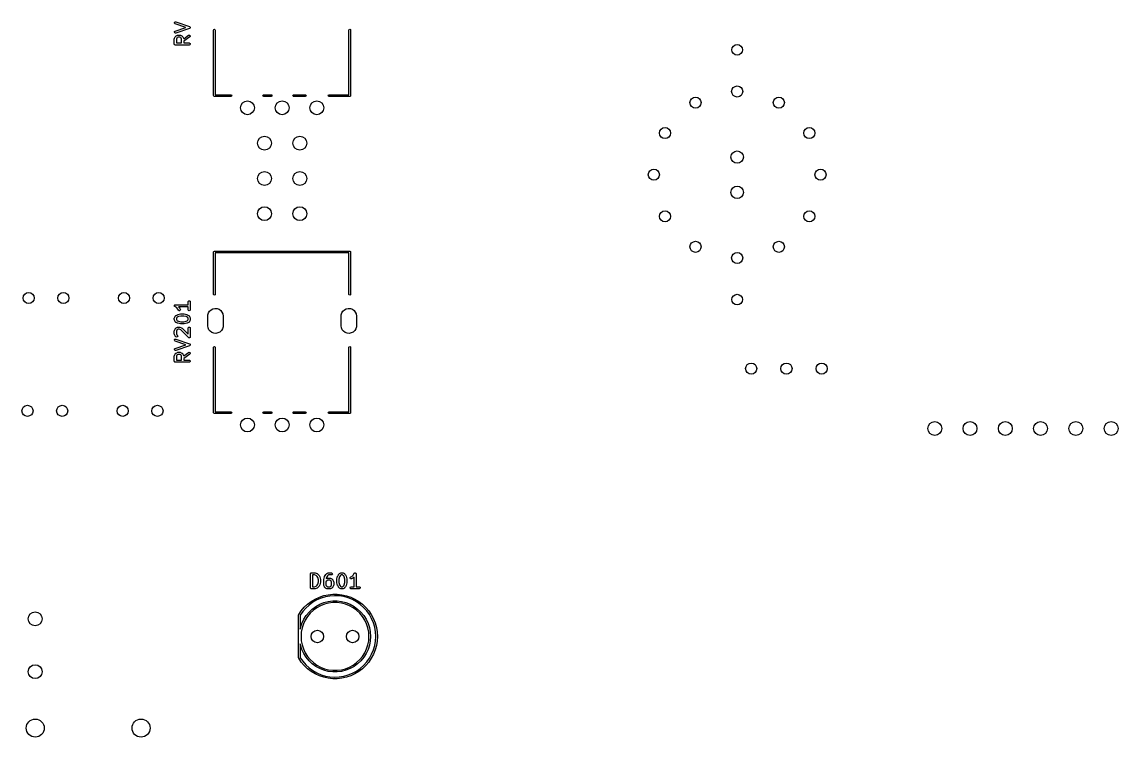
# Model space of a CAD drawing. Extents: x 111 to 190, y -152 to -46.
# Drawn here: x 110.8 to 189.7, y -152 to -100.5 of the extents above; entities that cross this region are included whole.
import ezdxf

# ---------------------------------------------------------------- set-up
doc = ezdxf.new("R2010")
doc.units = 0
doc.layers.add('BLACK', color=7, linetype='CONTINUOUS')

msp = doc.modelspace()

# ---------------------------------------------------------------- linework, layer by layer
at = {"layer": 'BLACK', "linetype": 'CONTINUOUS'}
for p, q in [((121.779, -100.58), (121.786, -100.53)), ((121.806, -100.624), (121.779, -100.58)), ((121.786, -100.53), (121.825, -100.495)), ((121.829, -100.636), (121.806, -100.624)), ((121.825, -100.495), (121.876, -100.494)), ((122.615, -100.899), (121.829, -100.636)), ((121.829, -101.161), (122.615, -100.899)), ((121.876, -100.494), (122.876, -100.827)), ((122.876, -100.97), (121.876, -101.303)), ((122.876, -100.827), (122.899, -100.84)), ((122.878, -100.968), (122.876, -100.97)), ((122.88, -100.968), (122.878, -100.968)), ((122.898, -100.953), (122.88, -100.968)), ((122.916, -100.938), (122.898, -100.953)), ((122.899, -100.84), (122.9, -100.842)), ((122.9, -100.842), (122.902, -100.842)), ((122.902, -100.842), (122.913, -100.863)), ((122.913, -100.863), (122.926, -100.884)), ((122.917, -100.936), (122.916, -100.938)), ((122.918, -100.934), (122.917, -100.936)), ((122.922, -100.911), (122.918, -100.934)), ((122.927, -100.888), (122.922, -100.911)), ((122.926, -100.884), (122.926, -100.886)), ((122.926, -100.886), (122.927, -100.888)), ((124.618, -101.038), (124.66, -101.02)), ((124.66, -101.02), (124.702, -101.038)), ((134.368, -101.038), (134.41, -101.02)), ((134.41, -101.02), (134.452, -101.038)), ((121.777, -101.708), (121.782, -101.682)), ((121.777, -102.089), (121.777, -101.708)), ((121.778, -101.243), (121.788, -101.193)), ((121.803, -101.288), (121.778, -101.243)), ((121.782, -101.682), (121.785, -101.679)), ((121.785, -101.675), (121.833, -101.579)), ((121.785, -101.679), (121.785, -101.675)), ((121.788, -101.193), (121.829, -101.161)), ((121.85, -101.307), (121.803, -101.288)), ((121.833, -101.579), (121.846, -101.561)), ((121.846, -101.561), (121.847, -101.56)), ((121.847, -101.56), (121.895, -101.512)), ((121.876, -101.303), (121.85, -101.307)), ((121.895, -101.512), (121.913, -101.499)), ((121.913, -101.499), (121.914, -101.498)), ((121.914, -101.498), (122.009, -101.451)), ((121.962, -101.657), (121.927, -101.726)), ((121.927, -101.726), (121.927, -102.014)), ((121.992, -101.627), (121.962, -101.657)), ((122.061, -101.593), (121.992, -101.627)), ((122.009, -101.451), (122.034, -101.443)), ((122.034, -101.443), (122.039, -101.444)), ((122.039, -101.444), (122.043, -101.443)), ((122.043, -101.443), (122.186, -101.443)), ((122.168, -101.593), (122.061, -101.593)), ((122.237, -101.627), (122.168, -101.593)), ((122.186, -101.443), (122.211, -101.447)), ((122.211, -101.447), (122.215, -101.45)), ((122.215, -101.45), (122.219, -101.451)), ((122.219, -101.451), (122.314, -101.498)), ((122.267, -101.657), (122.237, -101.627)), ((122.301, -101.726), (122.267, -101.657)), ((122.301, -102.014), (122.301, -101.726)), ((122.314, -101.498), (122.333, -101.512)), ((122.333, -101.512), (122.334, -101.512)), ((122.334, -101.512), (122.382, -101.56)), ((122.382, -101.56), (122.394, -101.578)), ((122.394, -101.578), (122.396, -101.579)), ((122.396, -101.579), (122.443, -101.675)), ((122.443, -101.675), (122.451, -101.7)), ((122.451, -101.7), (122.45, -101.704)), ((122.45, -101.704), (122.451, -101.707)), ((122.451, -101.707), (122.809, -101.456)), ((122.895, -101.579), (122.451, -101.89)), ((122.809, -101.456), (122.833, -101.445)), ((122.833, -101.445), (122.884, -101.45)), ((122.884, -101.45), (122.92, -101.486)), ((122.925, -101.537), (122.895, -101.579)), ((122.92, -101.486), (122.925, -101.537)), ((124.6, -101.08), (124.618, -101.038)), ((124.6, -105.8), (124.6, -101.08)), ((124.702, -101.038), (124.72, -101.08)), ((124.72, -101.08), (124.72, -105.74)), ((134.35, -101.08), (134.368, -101.038)), ((134.35, -105.74), (134.35, -101.08)), ((134.452, -101.038), (134.47, -101.08)), ((134.47, -101.08), (134.47, -105.8)), ((121.784, -102.107), (121.777, -102.089)), ((121.787, -102.127), (121.784, -102.107)), ((121.793, -102.131), (121.787, -102.127)), ((121.795, -102.137), (121.793, -102.131)), ((121.812, -102.147), (121.795, -102.137)), ((121.827, -102.16), (121.812, -102.147)), ((121.836, -102.161), (121.827, -102.16)), ((121.839, -102.163), (121.836, -102.161)), ((121.843, -102.162), (121.839, -102.163)), ((121.852, -102.164), (121.843, -102.162)), ((122.852, -102.164), (121.852, -102.164)), ((121.927, -102.014), (122.301, -102.014)), ((122.451, -101.89), (122.451, -102.014)), ((122.451, -102.014), (122.852, -102.014)), ((122.852, -102.014), (122.878, -102.019)), ((122.901, -102.146), (122.852, -102.164)), ((122.878, -102.019), (122.917, -102.052)), ((122.926, -102.102), (122.901, -102.146)), ((122.917, -102.052), (122.926, -102.102)), ((124.72, -105.74), (125.85, -105.74)), ((125.85, -105.74), (125.892, -105.758)), ((125.892, -105.758), (125.91, -105.8)), ((128.16, -105.8), (128.178, -105.758)), ((128.178, -105.758), (128.22, -105.74)), ((128.22, -105.74), (128.75, -105.74)), ((128.75, -105.74), (128.792, -105.758)), ((128.792, -105.758), (128.81, -105.8)), ((130.31, -105.8), (130.328, -105.758)), ((130.328, -105.758), (130.37, -105.74)), ((130.37, -105.74), (131.2, -105.74)), ((131.2, -105.74), (131.242, -105.758)), ((131.242, -105.758), (131.26, -105.8)), ((132.86, -105.8), (132.878, -105.758)), ((132.878, -105.758), (132.92, -105.74)), ((132.92, -105.74), (134.35, -105.74)), ((124.618, -105.842), (124.6, -105.8)), ((124.66, -105.86), (124.618, -105.842)), ((124.665, -105.858), (124.66, -105.86)), ((124.67, -105.86), (124.665, -105.858)), ((125.85, -105.86), (124.67, -105.86)), ((125.892, -105.842), (125.85, -105.86)), ((125.91, -105.8), (125.892, -105.842)), ((128.178, -105.842), (128.16, -105.8)), ((128.22, -105.86), (128.178, -105.842)), ((128.75, -105.86), (128.22, -105.86)), ((128.792, -105.842), (128.75, -105.86)), ((128.81, -105.8), (128.792, -105.842)), ((130.328, -105.842), (130.31, -105.8)), ((130.37, -105.86), (130.328, -105.842)), ((131.2, -105.86), (130.37, -105.86)), ((131.242, -105.842), (131.2, -105.86)), ((131.26, -105.8), (131.242, -105.842)), ((132.878, -105.842), (132.86, -105.8)), ((132.92, -105.86), (132.878, -105.842)), ((134.41, -105.86), (132.92, -105.86)), ((134.452, -105.842), (134.41, -105.86)), ((134.47, -105.8), (134.452, -105.842)), ((124.61, -117.07), (124.628, -117.028)), ((124.61, -120.13), (124.61, -117.07)), ((124.628, -117.028), (124.67, -117.01)), ((124.67, -117.01), (134.41, -117.01)), ((134.35, -117.13), (124.73, -117.13)), ((124.73, -117.13), (124.73, -120.13)), ((134.35, -120.13), (134.35, -117.13)), ((134.41, -117.01), (134.452, -117.028)), ((134.452, -117.028), (134.47, -117.07)), ((134.47, -117.07), (134.47, -120.13)), ((122.777, -120.663), (122.782, -120.638)), ((122.777, -120.874), (122.777, -120.663)), ((122.782, -120.638), (122.815, -120.598)), ((122.815, -120.598), (122.865, -120.589)), ((122.865, -120.589), (122.91, -120.615)), ((122.91, -120.615), (122.927, -120.663)), ((122.927, -120.663), (122.927, -121.235)), ((124.628, -120.172), (124.61, -120.13)), ((124.67, -120.19), (124.628, -120.172)), ((124.712, -120.172), (124.67, -120.19)), ((124.73, -120.13), (124.712, -120.172)), ((134.368, -120.172), (134.35, -120.13)), ((134.41, -120.19), (134.368, -120.172)), ((134.452, -120.172), (134.41, -120.19)), ((134.47, -120.13), (134.452, -120.172)), ((121.778, -120.944), (121.779, -120.94)), ((121.784, -120.965), (121.778, -120.944)), ((121.779, -120.936), (121.789, -120.917)), ((121.779, -120.94), (121.779, -120.936)), ((121.787, -120.987), (121.784, -120.965)), ((121.791, -120.989), (121.787, -120.987)), ((121.789, -120.917), (121.798, -120.897)), ((121.792, -120.993), (121.791, -120.989)), ((121.811, -121.011), (121.792, -120.993)), ((121.798, -120.897), (121.802, -120.895)), ((121.802, -120.895), (121.804, -120.892)), ((121.804, -120.892), (121.825, -120.884)), ((121.947, -121.103), (121.811, -121.011)), ((121.825, -120.884), (121.844, -120.875)), ((121.844, -120.875), (121.848, -120.876)), ((121.848, -120.876), (121.852, -120.874)), ((121.852, -120.874), (122.777, -120.874)), ((122.029, -121.184), (121.947, -121.103)), ((122.025, -121.591), (122.215, -121.543)), ((122.071, -121.268), (122.029, -121.184)), ((122.108, -121.304), (122.071, -121.268)), ((122.777, -121.024), (122.081, -121.024)), ((122.081, -121.024), (122.144, -121.086)), ((122.159, -121.307), (122.108, -121.304)), ((122.144, -121.086), (122.156, -121.105)), ((122.156, -121.105), (122.158, -121.106)), ((122.158, -121.106), (122.205, -121.201)), ((122.201, -121.276), (122.159, -121.307)), ((122.213, -121.226), (122.201, -121.276)), ((122.205, -121.201), (122.213, -121.226)), ((122.215, -121.543), (122.23, -121.542)), ((122.23, -121.542), (122.233, -121.541)), ((122.233, -121.541), (122.471, -121.541)), ((122.471, -121.541), (122.486, -121.543)), ((122.486, -121.543), (122.49, -121.543)), ((122.49, -121.543), (122.68, -121.591)), ((122.777, -121.235), (122.777, -121.024)), ((122.795, -121.283), (122.777, -121.235)), ((122.839, -121.309), (122.795, -121.283)), ((122.89, -121.3), (122.839, -121.309)), ((122.923, -121.26), (122.89, -121.3)), ((122.927, -121.235), (122.923, -121.26)), ((124.196, -121.61), (124.238, -121.466)), ((124.238, -121.466), (124.316, -121.339)), ((124.316, -121.339), (124.426, -121.238)), ((124.426, -121.238), (124.559, -121.171)), ((124.559, -121.171), (124.705, -121.141)), ((124.705, -121.141), (124.854, -121.152)), ((124.854, -121.152), (124.995, -121.203)), ((124.995, -121.203), (125.117, -121.289)), ((125.117, -121.289), (125.21, -121.405)), ((125.21, -121.405), (125.27, -121.542)), ((125.27, -121.542), (125.29, -121.69)), ((133.796, -121.61), (133.838, -121.466)), ((133.838, -121.466), (133.916, -121.339)), ((133.916, -121.339), (134.026, -121.238)), ((134.026, -121.238), (134.159, -121.171)), ((134.159, -121.171), (134.305, -121.141)), ((134.305, -121.141), (134.454, -121.152)), ((134.454, -121.152), (134.595, -121.203)), ((134.595, -121.203), (134.717, -121.289)), ((134.717, -121.289), (134.81, -121.405)), ((134.81, -121.405), (134.87, -121.542)), ((134.87, -121.542), (134.89, -121.69)), ((121.777, -121.854), (121.782, -121.828)), ((121.777, -121.949), (121.777, -121.854)), ((121.779, -121.953), (121.777, -121.949)), ((121.778, -121.958), (121.779, -121.953)), ((121.785, -121.983), (121.778, -121.958)), ((121.782, -121.828), (121.785, -121.825)), ((121.785, -121.82), (121.833, -121.725)), ((121.785, -121.825), (121.785, -121.82)), ((121.833, -122.078), (121.785, -121.983)), ((121.833, -121.725), (121.846, -121.707)), ((121.834, -122.079), (121.833, -122.078)), ((121.847, -122.097), (121.834, -122.079)), ((121.846, -121.707), (121.847, -121.706)), ((121.847, -121.706), (121.895, -121.658)), ((121.895, -122.145), (121.847, -122.097)), ((121.895, -121.658), (121.913, -121.645)), ((121.896, -122.146), (121.895, -122.145)), ((121.914, -122.159), (121.896, -122.146)), ((121.913, -121.645), (121.914, -121.644)), ((121.914, -121.644), (122.009, -121.596)), ((122.009, -122.207), (121.914, -122.159)), ((121.962, -121.803), (121.927, -121.872)), ((121.927, -121.872), (121.927, -121.931)), ((121.927, -121.931), (121.962, -122)), ((121.992, -121.773), (121.962, -121.803)), ((121.962, -122), (121.992, -122.03)), ((122.069, -121.734), (121.992, -121.773)), ((121.992, -122.03), (122.069, -122.069)), ((122.009, -121.596), (122.022, -121.593)), ((122.013, -122.207), (122.009, -122.207)), ((122.025, -122.212), (122.013, -122.207)), ((122.022, -121.593), (122.025, -121.591)), ((122.215, -122.26), (122.025, -122.212)), ((122.243, -121.691), (122.069, -121.734)), ((122.069, -122.069), (122.243, -122.112)), ((122.219, -122.26), (122.215, -122.26)), ((122.233, -122.262), (122.219, -122.26)), ((122.471, -122.262), (122.233, -122.262)), ((122.462, -121.691), (122.243, -121.691)), ((122.243, -122.112), (122.462, -122.112)), ((122.636, -121.734), (122.462, -121.691)), ((122.462, -122.112), (122.636, -122.069)), ((122.475, -122.261), (122.471, -122.262)), ((122.49, -122.26), (122.475, -122.261)), ((122.68, -122.212), (122.49, -122.26)), ((122.713, -121.773), (122.636, -121.734)), ((122.636, -122.069), (122.713, -122.03)), ((122.68, -121.591), (122.692, -121.596)), ((122.683, -122.21), (122.68, -122.212)), ((122.695, -122.207), (122.683, -122.21)), ((122.692, -121.596), (122.695, -121.596)), ((122.695, -121.596), (122.791, -121.644)), ((122.791, -122.159), (122.695, -122.207)), ((122.743, -121.803), (122.713, -121.773)), ((122.713, -122.03), (122.743, -122)), ((122.777, -121.872), (122.743, -121.803)), ((122.743, -122), (122.777, -121.931)), ((122.777, -121.931), (122.777, -121.872)), ((122.791, -121.644), (122.809, -121.657)), ((122.792, -122.158), (122.791, -122.159)), ((122.81, -122.145), (122.792, -122.158)), ((122.809, -121.657), (122.81, -121.658)), ((122.81, -121.658), (122.858, -121.706)), ((122.858, -122.097), (122.81, -122.145)), ((122.858, -121.706), (122.871, -121.724)), ((122.872, -122.078), (122.858, -122.096)), ((122.858, -122.096), (122.858, -122.097)), ((122.871, -121.724), (122.872, -121.725)), ((122.872, -121.725), (122.919, -121.82)), ((122.919, -121.983), (122.872, -122.078)), ((122.919, -121.82), (122.927, -121.845)), ((122.92, -121.978), (122.919, -121.983)), ((122.923, -121.975), (122.92, -121.978)), ((122.927, -121.949), (122.923, -121.975)), ((122.927, -121.845), (122.926, -121.85)), ((122.926, -121.85), (122.927, -121.854)), ((122.927, -121.854), (122.927, -121.949)), ((124.19, -121.69), (124.196, -121.61)), ((124.19, -122.39), (124.19, -121.69)), ((125.29, -121.69), (125.29, -122.39)), ((133.79, -121.69), (133.796, -121.61)), ((133.79, -122.39), (133.79, -121.69)), ((134.89, -121.69), (134.89, -122.39)), ((121.777, -122.759), (121.782, -122.733)), ((121.777, -122.997), (121.777, -122.759)), ((121.779, -123.001), (121.777, -122.997)), ((121.778, -123.005), (121.779, -123.001)), ((121.785, -123.03), (121.778, -123.005)), ((121.782, -122.733), (121.785, -122.729)), ((121.785, -122.725), (121.833, -122.63)), ((121.785, -122.729), (121.785, -122.725)), ((121.833, -123.125), (121.785, -123.03)), ((121.833, -122.63), (121.846, -122.612)), ((121.846, -122.612), (121.847, -122.61)), ((121.847, -122.61), (121.895, -122.563)), ((121.895, -122.563), (121.913, -122.55)), ((121.913, -122.55), (121.914, -122.549)), ((121.914, -122.549), (122.009, -122.501)), ((121.962, -122.708), (121.927, -122.776)), ((121.927, -122.776), (121.927, -122.979)), ((121.927, -122.979), (121.962, -123.047)), ((121.992, -122.677), (121.962, -122.708)), ((121.962, -123.047), (122.001, -123.086)), ((122.061, -122.643), (121.992, -122.677)), ((122.001, -123.086), (122.016, -123.108)), ((122.009, -122.501), (122.034, -122.494)), ((122.016, -123.108), (122.02, -123.159)), ((122.034, -122.494), (122.039, -122.495)), ((122.039, -122.495), (122.043, -122.493)), ((122.043, -122.493), (122.138, -122.493)), ((122.126, -122.643), (122.061, -122.643)), ((122.24, -122.681), (122.126, -122.643)), ((122.138, -122.493), (122.16, -122.497)), ((122.16, -122.497), (122.162, -122.497)), ((122.162, -122.497), (122.305, -122.545)), ((122.799, -123.24), (122.24, -122.681)), ((122.305, -122.545), (122.328, -122.557)), ((122.328, -122.557), (122.33, -122.561)), ((122.33, -122.561), (122.334, -122.563)), ((122.334, -122.563), (122.777, -123.006)), ((122.777, -122.568), (122.782, -122.542)), ((122.777, -123.006), (122.777, -122.568)), ((122.782, -122.542), (122.815, -122.503)), ((122.815, -122.503), (122.865, -122.494)), ((122.865, -122.494), (122.91, -122.52)), ((122.91, -122.52), (122.927, -122.568)), ((122.927, -122.568), (122.927, -123.187)), ((124.21, -122.538), (124.19, -122.39)), ((124.27, -122.675), (124.21, -122.538)), ((124.363, -122.791), (124.27, -122.675)), ((124.485, -122.877), (124.363, -122.791)), ((124.626, -122.928), (124.485, -122.877)), ((124.775, -122.939), (124.626, -122.928)), ((124.921, -122.909), (124.775, -122.939)), ((125.054, -122.842), (124.921, -122.909)), ((125.164, -122.741), (125.054, -122.842)), ((125.242, -122.614), (125.164, -122.741)), ((125.284, -122.47), (125.242, -122.614)), ((125.29, -122.39), (125.284, -122.47)), ((133.81, -122.538), (133.79, -122.39)), ((133.87, -122.675), (133.81, -122.538)), ((133.963, -122.791), (133.87, -122.675)), ((134.085, -122.877), (133.963, -122.791)), ((134.226, -122.928), (134.085, -122.877)), ((134.375, -122.939), (134.226, -122.928)), ((134.521, -122.909), (134.375, -122.939)), ((134.654, -122.842), (134.521, -122.909)), ((134.764, -122.741), (134.654, -122.842)), ((134.842, -122.614), (134.764, -122.741)), ((134.884, -122.47), (134.842, -122.614)), ((134.89, -122.39), (134.884, -122.47)), ((121.779, -123.44), (121.786, -123.39)), ((121.806, -123.484), (121.779, -123.44)), ((121.786, -123.39), (121.825, -123.355)), ((121.829, -123.496), (121.806, -123.484)), ((121.825, -123.355), (121.876, -123.354)), ((122.615, -123.759), (121.829, -123.496)), ((121.829, -124.021), (122.615, -123.759)), ((121.834, -123.127), (121.833, -123.125)), ((121.847, -123.145), (121.834, -123.127)), ((121.895, -123.193), (121.847, -123.145)), ((121.876, -123.354), (122.876, -123.687)), ((122.876, -123.83), (121.876, -124.163)), ((121.941, -123.214), (121.895, -123.193)), ((121.991, -123.201), (121.941, -123.214)), ((122.02, -123.159), (121.991, -123.201)), ((122.82, -123.25), (122.799, -123.24)), ((122.839, -123.261), (122.82, -123.25)), ((122.843, -123.26), (122.839, -123.261)), ((122.846, -123.262), (122.843, -123.26)), ((122.868, -123.256), (122.846, -123.262)), ((122.89, -123.252), (122.868, -123.256)), ((122.876, -123.687), (122.899, -123.7)), ((122.878, -123.828), (122.876, -123.83)), ((122.88, -123.828), (122.878, -123.828)), ((122.898, -123.813), (122.88, -123.828)), ((122.892, -123.249), (122.89, -123.252)), ((122.895, -123.249), (122.892, -123.249)), ((122.908, -123.23), (122.895, -123.249)), ((122.916, -123.798), (122.898, -123.813)), ((122.899, -123.7), (122.9, -123.702)), ((122.9, -123.702), (122.902, -123.702)), ((122.902, -123.702), (122.913, -123.723)), ((122.923, -123.213), (122.908, -123.23)), ((122.913, -123.723), (122.926, -123.744)), ((122.917, -123.796), (122.916, -123.798)), ((122.918, -123.794), (122.917, -123.796)), ((122.922, -123.771), (122.918, -123.794)), ((122.927, -123.748), (122.922, -123.771)), ((122.924, -123.208), (122.923, -123.213)), ((122.925, -123.207), (122.924, -123.208)), ((122.927, -123.187), (122.925, -123.203)), ((122.925, -123.203), (122.925, -123.207)), ((122.926, -123.744), (122.926, -123.746)), ((122.926, -123.746), (122.927, -123.748)), ((124.6, -123.94), (124.618, -123.898)), ((124.618, -123.898), (124.66, -123.88)), ((124.66, -123.88), (124.702, -123.898)), ((124.702, -123.898), (124.72, -123.94)), ((134.35, -123.94), (134.368, -123.898)), ((134.368, -123.898), (134.41, -123.88)), ((134.41, -123.88), (134.452, -123.898)), ((134.452, -123.898), (134.47, -123.94)), ((121.777, -124.568), (121.782, -124.542)), ((121.777, -124.949), (121.777, -124.568)), ((121.778, -124.103), (121.788, -124.053)), ((121.803, -124.148), (121.778, -124.103)), ((121.782, -124.542), (121.785, -124.539)), ((121.785, -124.535), (121.833, -124.439)), ((121.785, -124.539), (121.785, -124.535)), ((121.788, -124.053), (121.829, -124.021)), ((121.85, -124.167), (121.803, -124.148)), ((121.833, -124.439), (121.846, -124.421)), ((121.846, -124.421), (121.847, -124.42)), ((121.847, -124.42), (121.895, -124.372)), ((121.876, -124.163), (121.85, -124.167)), ((121.895, -124.372), (121.913, -124.359)), ((121.913, -124.359), (121.914, -124.358)), ((121.914, -124.358), (122.009, -124.311)), ((121.962, -124.517), (121.927, -124.586)), ((121.927, -124.586), (121.927, -124.874)), ((121.992, -124.487), (121.962, -124.517)), ((122.061, -124.453), (121.992, -124.487)), ((122.009, -124.311), (122.034, -124.303)), ((122.034, -124.303), (122.039, -124.304)), ((122.039, -124.304), (122.043, -124.303)), ((122.043, -124.303), (122.186, -124.303)), ((122.168, -124.453), (122.061, -124.453)), ((122.237, -124.487), (122.168, -124.453)), ((122.186, -124.303), (122.211, -124.307)), ((122.211, -124.307), (122.215, -124.31)), ((122.215, -124.31), (122.219, -124.311)), ((122.219, -124.311), (122.314, -124.358)), ((122.267, -124.517), (122.237, -124.487)), ((122.301, -124.586), (122.267, -124.517)), ((122.301, -124.874), (122.301, -124.586)), ((122.314, -124.358), (122.333, -124.372)), ((122.333, -124.372), (122.334, -124.372)), ((122.334, -124.372), (122.382, -124.42)), ((122.382, -124.42), (122.394, -124.438)), ((122.394, -124.438), (122.396, -124.439)), ((122.396, -124.439), (122.443, -124.535)), ((122.443, -124.535), (122.451, -124.56)), ((122.451, -124.56), (122.45, -124.564)), ((122.45, -124.564), (122.451, -124.567)), ((122.451, -124.567), (122.809, -124.316)), ((122.895, -124.439), (122.451, -124.75)), ((122.809, -124.316), (122.833, -124.305)), ((122.833, -124.305), (122.884, -124.31)), ((122.884, -124.31), (122.92, -124.346)), ((122.925, -124.397), (122.895, -124.439)), ((122.92, -124.346), (122.925, -124.397)), ((124.6, -128.66), (124.6, -123.94)), ((124.72, -123.94), (124.72, -128.6)), ((134.35, -128.6), (134.35, -123.94)), ((134.47, -123.94), (134.47, -128.66)), ((121.784, -124.967), (121.777, -124.949)), ((121.787, -124.987), (121.784, -124.967)), ((121.793, -124.991), (121.787, -124.987)), ((121.795, -124.997), (121.793, -124.991)), ((121.812, -125.007), (121.795, -124.997)), ((121.827, -125.02), (121.812, -125.007)), ((121.836, -125.021), (121.827, -125.02)), ((121.839, -125.023), (121.836, -125.021)), ((121.843, -125.022), (121.839, -125.023)), ((121.852, -125.024), (121.843, -125.022)), ((122.852, -125.024), (121.852, -125.024)), ((121.927, -124.874), (122.301, -124.874)), ((122.451, -124.75), (122.451, -124.874)), ((122.451, -124.874), (122.852, -124.874)), ((122.852, -124.874), (122.878, -124.879)), ((122.901, -125.006), (122.852, -125.024)), ((122.878, -124.879), (122.917, -124.912)), ((122.926, -124.962), (122.901, -125.006)), ((122.917, -124.912), (122.926, -124.962)), ((124.72, -128.6), (125.85, -128.6)), ((125.85, -128.6), (125.892, -128.618)), ((125.892, -128.618), (125.91, -128.66)), ((128.16, -128.66), (128.178, -128.618)), ((128.178, -128.618), (128.22, -128.6)), ((128.22, -128.6), (128.75, -128.6)), ((128.75, -128.6), (128.792, -128.618)), ((128.792, -128.618), (128.81, -128.66)), ((130.31, -128.66), (130.328, -128.618)), ((130.328, -128.618), (130.37, -128.6)), ((130.37, -128.6), (131.2, -128.6)), ((131.2, -128.6), (131.242, -128.618)), ((131.242, -128.618), (131.26, -128.66)), ((132.86, -128.66), (132.878, -128.618)), ((132.878, -128.618), (132.92, -128.6)), ((132.92, -128.6), (134.35, -128.6)), ((124.618, -128.702), (124.6, -128.66)), ((124.66, -128.72), (124.618, -128.702)), ((124.665, -128.718), (124.66, -128.72)), ((124.67, -128.72), (124.665, -128.718)), ((125.85, -128.72), (124.67, -128.72)), ((125.892, -128.702), (125.85, -128.72)), ((125.91, -128.66), (125.892, -128.702)), ((128.178, -128.702), (128.16, -128.66)), ((128.22, -128.72), (128.178, -128.702)), ((128.75, -128.72), (128.22, -128.72)), ((128.792, -128.702), (128.75, -128.72)), ((128.81, -128.66), (128.792, -128.702)), ((130.328, -128.702), (130.31, -128.66)), ((130.37, -128.72), (130.328, -128.702)), ((131.2, -128.72), (130.37, -128.72)), ((131.242, -128.702), (131.2, -128.72)), ((131.26, -128.66), (131.242, -128.702)), ((132.878, -128.702), (132.86, -128.66)), ((132.92, -128.72), (132.878, -128.702)), ((134.41, -128.72), (132.92, -128.72)), ((134.452, -128.702), (134.41, -128.72)), ((134.47, -128.66), (134.452, -128.702)), ((131.58, -140.272), (131.581, -140.263)), ((131.58, -141.272), (131.58, -140.272)), ((131.581, -140.259), (131.582, -140.256)), ((131.581, -140.263), (131.581, -140.259)), ((131.582, -140.256), (131.584, -140.247)), ((131.584, -140.247), (131.597, -140.232)), ((131.597, -140.232), (131.606, -140.215)), ((131.606, -140.215), (131.613, -140.213)), ((131.613, -140.213), (131.617, -140.207)), ((131.617, -140.207), (131.636, -140.204)), ((131.636, -140.204), (131.655, -140.197)), ((131.655, -140.197), (131.893, -140.197)), ((131.73, -140.347), (131.73, -141.197)), ((131.88, -140.347), (131.73, -140.347)), ((131.995, -140.386), (131.88, -140.347)), ((131.893, -140.197), (131.915, -140.201)), ((131.915, -140.201), (131.916, -140.201)), ((131.916, -140.201), (132.059, -140.249)), ((132.069, -140.46), (131.995, -140.386)), ((132.059, -140.249), (132.082, -140.261)), ((132.108, -140.537), (132.069, -140.46)), ((132.082, -140.261), (132.084, -140.265)), ((132.084, -140.265), (132.089, -140.267)), ((132.089, -140.267), (132.184, -140.362)), ((132.184, -140.362), (132.197, -140.381)), ((132.197, -140.381), (132.198, -140.382)), ((132.198, -140.382), (132.245, -140.477)), ((132.245, -140.477), (132.249, -140.489)), ((132.582, -140.492), (132.592, -140.469)), ((132.592, -140.469), (132.687, -140.326)), ((132.592, -140.469), (132.592, -140.469)), ((132.687, -140.326), (132.695, -140.318)), ((132.695, -140.318), (132.697, -140.315)), ((132.697, -140.315), (132.744, -140.267)), ((132.808, -140.415), (132.724, -140.541)), ((132.744, -140.267), (132.763, -140.254)), ((132.763, -140.254), (132.764, -140.253)), ((132.764, -140.253), (132.859, -140.205)), ((132.842, -140.382), (132.808, -140.415)), ((132.91, -140.347), (132.842, -140.382)), ((132.859, -140.205), (132.884, -140.198)), ((132.884, -140.198), (132.888, -140.199)), ((132.888, -140.199), (132.893, -140.197)), ((132.893, -140.197), (133.083, -140.197)), ((133.083, -140.347), (132.91, -140.347)), ((133.083, -140.197), (133.109, -140.202)), ((133.131, -140.33), (133.083, -140.347)), ((133.109, -140.202), (133.148, -140.235)), ((133.157, -140.285), (133.131, -140.33)), ((133.148, -140.235), (133.157, -140.285)), ((133.487, -140.635), (133.534, -140.445)), ((133.534, -140.445), (133.539, -140.433)), ((133.539, -140.433), (133.54, -140.429)), ((133.54, -140.429), (133.587, -140.334)), ((133.587, -140.334), (133.601, -140.316)), ((133.601, -140.315), (133.649, -140.267)), ((133.601, -140.316), (133.601, -140.315)), ((133.649, -140.267), (133.667, -140.254)), ((133.667, -140.254), (133.669, -140.253)), ((133.669, -140.253), (133.764, -140.205)), ((133.716, -140.412), (133.678, -140.489)), ((133.747, -140.382), (133.716, -140.412)), ((133.815, -140.347), (133.747, -140.382)), ((133.764, -140.205), (133.789, -140.198)), ((133.789, -140.198), (133.793, -140.199)), ((133.793, -140.199), (133.797, -140.197)), ((133.797, -140.197), (133.893, -140.197)), ((133.875, -140.347), (133.815, -140.347)), ((133.943, -140.382), (133.875, -140.347)), ((133.893, -140.197), (133.918, -140.202)), ((133.918, -140.202), (133.922, -140.205)), ((133.922, -140.205), (133.926, -140.205)), ((133.926, -140.205), (134.021, -140.253)), ((133.974, -140.412), (133.943, -140.382)), ((134.012, -140.489), (133.974, -140.412)), ((134.021, -140.253), (134.039, -140.266)), ((134.039, -140.266), (134.041, -140.267)), ((134.041, -140.267), (134.089, -140.315)), ((134.089, -140.315), (134.101, -140.333)), ((134.101, -140.333), (134.103, -140.334)), ((134.103, -140.334), (134.15, -140.429)), ((134.15, -140.429), (134.154, -140.442)), ((134.154, -140.442), (134.156, -140.445)), ((134.156, -140.445), (134.203, -140.635)), ((134.478, -140.491), (134.562, -140.449)), ((134.562, -140.449), (134.644, -140.367)), ((134.644, -140.367), (134.735, -140.231)), ((134.735, -140.231), (134.753, -140.212)), ((134.753, -140.212), (134.757, -140.211)), ((134.757, -140.211), (134.76, -140.207)), ((134.76, -140.207), (134.781, -140.204)), ((134.781, -140.204), (134.802, -140.198)), ((134.802, -140.198), (134.806, -140.199)), ((134.806, -140.199), (134.81, -140.199)), ((134.81, -140.199), (134.829, -140.209)), ((134.829, -140.209), (134.849, -140.218)), ((134.849, -140.218), (134.851, -140.222)), ((134.851, -140.222), (134.855, -140.224)), ((134.855, -140.224), (134.862, -140.245)), ((134.862, -140.245), (134.872, -140.264)), ((134.872, -140.264), (134.871, -140.268)), ((134.871, -140.268), (134.872, -140.272)), ((134.872, -140.272), (134.872, -141.197)), ((131.586, -141.291), (131.58, -141.272)), ((131.73, -141.197), (131.88, -141.197)), ((131.88, -141.197), (131.995, -141.159)), ((131.995, -141.159), (132.069, -141.085)), ((132.069, -141.085), (132.108, -141.008)), ((132.184, -141.183), (132.089, -141.278)), ((132.151, -140.71), (132.108, -140.537)), ((132.108, -141.008), (132.151, -140.835)), ((132.151, -140.835), (132.151, -140.71)), ((132.198, -141.163), (132.184, -141.181)), ((132.184, -141.181), (132.184, -141.183)), ((132.245, -141.068), (132.198, -141.163)), ((132.246, -141.064), (132.245, -141.068)), ((132.251, -141.052), (132.246, -141.064)), ((132.249, -140.489), (132.251, -140.492)), ((132.251, -140.492), (132.299, -140.683)), ((132.299, -140.862), (132.251, -141.052)), ((132.301, -140.844), (132.298, -140.859)), ((132.298, -140.859), (132.299, -140.862)), ((132.299, -140.683), (132.3, -140.698)), ((132.3, -140.698), (132.301, -140.701)), ((132.301, -140.701), (132.301, -140.844)), ((132.532, -140.701), (132.535, -140.686)), ((132.532, -141.082), (132.532, -140.701)), ((132.533, -141.086), (132.532, -141.082)), ((132.532, -141.09), (132.533, -141.086)), ((132.54, -141.115), (132.532, -141.09)), ((132.534, -140.683), (132.582, -140.492)), ((132.535, -140.686), (132.534, -140.683)), ((132.587, -141.211), (132.54, -141.115)), ((132.589, -141.212), (132.587, -141.211)), ((132.601, -141.23), (132.589, -141.212)), ((132.649, -141.278), (132.601, -141.23)), ((132.716, -140.793), (132.682, -140.862)), ((132.682, -140.862), (132.682, -141.064)), ((132.682, -141.064), (132.716, -141.133)), ((132.724, -140.541), (132.706, -140.615)), ((132.706, -140.615), (132.764, -140.586)), ((132.747, -140.763), (132.716, -140.793)), ((132.716, -141.133), (132.747, -141.163)), ((132.815, -140.728), (132.747, -140.763)), ((132.747, -141.163), (132.815, -141.197)), ((132.764, -140.586), (132.789, -140.579)), ((132.789, -140.579), (132.793, -140.58)), ((132.793, -140.58), (132.797, -140.578)), ((132.797, -140.578), (132.988, -140.578)), ((132.97, -140.728), (132.815, -140.728)), ((132.815, -141.197), (132.97, -141.197)), ((133.039, -140.763), (132.97, -140.728)), ((132.97, -141.197), (133.039, -141.163)), ((132.988, -140.578), (133.014, -140.583)), ((133.014, -140.583), (133.017, -140.586)), ((133.017, -140.586), (133.021, -140.586)), ((133.021, -140.586), (133.117, -140.634)), ((133.069, -140.793), (133.039, -140.763)), ((133.039, -141.163), (133.069, -141.133)), ((133.103, -140.862), (133.069, -140.793)), ((133.069, -141.133), (133.103, -141.064)), ((133.103, -141.064), (133.103, -140.862)), ((133.117, -140.634), (133.135, -140.647)), ((133.135, -140.647), (133.136, -140.648)), ((133.136, -140.648), (133.184, -140.696)), ((133.184, -141.23), (133.136, -141.278)), ((133.184, -140.696), (133.197, -140.714)), ((133.198, -141.211), (133.184, -141.229)), ((133.184, -141.229), (133.184, -141.23)), ((133.197, -140.714), (133.198, -140.715)), ((133.198, -140.715), (133.245, -140.81)), ((133.245, -141.115), (133.198, -141.211)), ((133.245, -140.81), (133.253, -140.835)), ((133.246, -141.111), (133.245, -141.115)), ((133.249, -141.108), (133.246, -141.111)), ((133.253, -141.082), (133.249, -141.108)), ((133.253, -140.835), (133.252, -140.84)), ((133.252, -140.84), (133.253, -140.844)), ((133.253, -140.844), (133.253, -141.082)), ((133.484, -140.653), (133.487, -140.639)), ((133.484, -140.891), (133.484, -140.653)), ((133.485, -140.895), (133.484, -140.891)), ((133.487, -140.91), (133.485, -140.895)), ((133.487, -140.639), (133.487, -140.635)), ((133.534, -141.1), (133.487, -140.91)), ((133.536, -141.103), (133.534, -141.1)), ((133.54, -141.115), (133.536, -141.103)), ((133.587, -141.211), (133.54, -141.115)), ((133.589, -141.212), (133.587, -141.211)), ((133.601, -141.23), (133.589, -141.212)), ((133.649, -141.278), (133.601, -141.23)), ((133.678, -140.489), (133.634, -140.663)), ((133.634, -140.663), (133.634, -140.882)), ((133.634, -140.882), (133.678, -141.056)), ((133.678, -141.056), (133.716, -141.133)), ((133.716, -141.133), (133.747, -141.163)), ((133.747, -141.163), (133.815, -141.197)), ((133.815, -141.197), (133.875, -141.197)), ((133.875, -141.197), (133.943, -141.163)), ((133.943, -141.163), (133.974, -141.133)), ((133.974, -141.133), (134.012, -141.056)), ((134.056, -140.663), (134.012, -140.489)), ((134.012, -141.056), (134.056, -140.882)), ((134.089, -141.23), (134.041, -141.278)), ((134.056, -140.882), (134.056, -140.663)), ((134.103, -141.211), (134.089, -141.229)), ((134.089, -141.229), (134.089, -141.23)), ((134.15, -141.115), (134.103, -141.211)), ((134.151, -141.112), (134.15, -141.115)), ((134.156, -141.1), (134.151, -141.112)), ((134.203, -140.91), (134.156, -141.1)), ((134.203, -140.635), (134.205, -140.65)), ((134.206, -140.891), (134.203, -140.906)), ((134.203, -140.906), (134.203, -140.91)), ((134.205, -140.65), (134.206, -140.653)), ((134.206, -140.653), (134.206, -140.891)), ((134.438, -141.259), (134.463, -141.215)), ((134.447, -141.31), (134.438, -141.259)), ((134.44, -140.579), (134.443, -140.528)), ((134.47, -140.621), (134.44, -140.579)), ((134.443, -140.528), (134.478, -140.491)), ((134.463, -141.215), (134.512, -141.197)), ((134.52, -140.633), (134.47, -140.621)), ((134.512, -141.197), (134.722, -141.197)), ((134.545, -140.625), (134.52, -140.633)), ((134.64, -140.578), (134.545, -140.625)), ((134.642, -140.576), (134.64, -140.578)), ((134.66, -140.564), (134.642, -140.576)), ((134.722, -140.501), (134.66, -140.564)), ((134.722, -141.197), (134.722, -140.501)), ((134.872, -141.197), (135.083, -141.197)), ((135.083, -141.197), (135.109, -141.202)), ((135.109, -141.202), (135.148, -141.235)), ((135.148, -141.235), (135.157, -141.285)), ((131.59, -141.31), (131.586, -141.291)), ((131.595, -141.314), (131.59, -141.31)), ((131.597, -141.321), (131.595, -141.314)), ((131.614, -141.33), (131.597, -141.321)), ((131.629, -141.343), (131.614, -141.33)), ((131.639, -141.345), (131.629, -141.343)), ((131.641, -141.346), (131.639, -141.345)), ((131.645, -141.346), (131.641, -141.346)), ((131.655, -141.347), (131.645, -141.346)), ((131.893, -141.347), (131.655, -141.347)), ((131.894, -141.347), (131.893, -141.347)), ((131.916, -141.344), (131.894, -141.347)), ((132.059, -141.296), (131.916, -141.344)), ((131.919, -142.084), (132.219, -141.945)), ((132.339, -142.023), (132.035, -142.154)), ((132.063, -141.293), (132.059, -141.296)), ((132.067, -141.293), (132.063, -141.293)), ((132.089, -141.278), (132.067, -141.293)), ((132.219, -141.945), (132.532, -141.84)), ((132.656, -141.927), (132.339, -142.023)), ((132.532, -141.84), (132.854, -141.77)), ((132.651, -141.278), (132.649, -141.278)), ((132.669, -141.292), (132.651, -141.278)), ((132.982, -141.868), (132.656, -141.927)), ((132.764, -141.339), (132.669, -141.292)), ((132.768, -141.34), (132.764, -141.339)), ((132.772, -141.343), (132.768, -141.34)), ((132.797, -141.347), (132.772, -141.343)), ((132.988, -141.347), (132.797, -141.347)), ((132.854, -141.77), (133.183, -141.734)), ((133.313, -141.846), (132.982, -141.868)), ((132.992, -141.346), (132.988, -141.347)), ((132.996, -141.347), (132.992, -141.346)), ((133.021, -141.339), (132.996, -141.347)), ((133.117, -141.292), (133.021, -141.339)), ((133.118, -141.291), (133.117, -141.292)), ((133.136, -141.278), (133.118, -141.291)), ((133.183, -141.734), (133.513, -141.735)), ((133.644, -141.861), (133.313, -141.846)), ((133.513, -141.735), (133.841, -141.771)), ((133.971, -141.913), (133.644, -141.861)), ((133.651, -141.278), (133.649, -141.278)), ((133.669, -141.292), (133.651, -141.278)), ((133.764, -141.339), (133.669, -141.292)), ((133.768, -141.34), (133.764, -141.339)), ((133.772, -141.343), (133.768, -141.34)), ((133.797, -141.347), (133.772, -141.343)), ((133.893, -141.347), (133.797, -141.347)), ((133.841, -141.771), (134.163, -141.842)), ((133.897, -141.346), (133.893, -141.347)), ((133.901, -141.347), (133.897, -141.346)), ((133.926, -141.339), (133.901, -141.347)), ((134.021, -141.292), (133.926, -141.339)), ((134.291, -142.002), (133.971, -141.913)), ((134.023, -141.291), (134.021, -141.292)), ((134.041, -141.278), (134.023, -141.291)), ((134.163, -141.842), (134.476, -141.947)), ((134.598, -142.126), (134.291, -142.002)), ((134.486, -141.343), (134.447, -141.31)), ((134.476, -141.947), (134.775, -142.086)), ((134.512, -141.347), (134.486, -141.343)), ((135.083, -141.347), (134.512, -141.347)), ((135.131, -141.33), (135.083, -141.347)), ((135.157, -141.285), (135.131, -141.33)), ((130.919, -142.931), (131.133, -142.68)), ((131.236, -142.739), (131.019, -142.99)), ((131.133, -142.68), (131.373, -142.453)), ((131.48, -142.515), (131.236, -142.739)), ((131.373, -142.453), (131.636, -142.254)), ((131.479, -143.028), (131.713, -142.807)), ((131.747, -142.319), (131.48, -142.515)), ((131.636, -142.254), (131.919, -142.084)), ((131.713, -142.807), (131.973, -142.619)), ((132.035, -142.154), (131.747, -142.319)), ((132.035, -142.716), (131.787, -142.896)), ((131.973, -142.619), (132.255, -142.464)), ((132.304, -142.568), (132.035, -142.716)), ((132.255, -142.464), (132.554, -142.345)), ((132.59, -142.455), (132.304, -142.568)), ((132.554, -142.345), (132.865, -142.265)), ((132.887, -142.378), (132.59, -142.455)), ((132.865, -142.265), (133.184, -142.225)), ((133.191, -142.34), (132.887, -142.378)), ((133.184, -142.225), (133.506, -142.225)), ((133.499, -142.34), (133.191, -142.34)), ((133.803, -142.378), (133.499, -142.34)), ((133.506, -142.225), (133.825, -142.265)), ((134.1, -142.455), (133.803, -142.378)), ((133.825, -142.265), (134.136, -142.345)), ((134.386, -142.568), (134.1, -142.455)), ((134.136, -142.345), (134.435, -142.464)), ((134.655, -142.716), (134.386, -142.568)), ((134.435, -142.464), (134.717, -142.619)), ((134.889, -142.284), (134.598, -142.126)), ((134.903, -142.896), (134.655, -142.716)), ((134.717, -142.619), (134.977, -142.807)), ((134.775, -142.086), (135.058, -142.257)), ((135.16, -142.474), (134.889, -142.284)), ((134.977, -142.807), (135.211, -143.028)), ((135.058, -142.257), (135.321, -142.456)), ((135.409, -142.694), (135.16, -142.474)), ((135.321, -142.456), (135.56, -142.684)), ((135.631, -142.94), (135.409, -142.694)), ((135.56, -142.684), (135.774, -142.935)), ((130.725, -143.235), (130.731, -143.22)), ((130.725, -146.325), (130.725, -143.235)), ((130.731, -143.22), (130.734, -143.204)), ((130.734, -143.204), (130.919, -142.931)), ((130.734, -143.204), (130.734, -143.204)), ((131.019, -142.99), (130.845, -143.245)), ((130.845, -143.245), (130.845, -144.25)), ((130.965, -143.838), (131.102, -143.547)), ((131.203, -143.602), (131.072, -143.88)), ((131.102, -143.547), (131.274, -143.275)), ((131.367, -143.343), (131.203, -143.602)), ((131.274, -143.275), (131.479, -143.028)), ((131.563, -143.106), (131.367, -143.343)), ((131.787, -142.896), (131.563, -143.106)), ((135.127, -143.106), (134.903, -142.896)), ((135.323, -143.343), (135.127, -143.106)), ((135.211, -143.028), (135.416, -143.275)), ((135.487, -143.602), (135.323, -143.343)), ((135.416, -143.275), (135.588, -143.547)), ((135.618, -143.88), (135.487, -143.602)), ((135.588, -143.547), (135.725, -143.838)), ((135.824, -143.209), (135.631, -142.94)), ((135.774, -142.935), (135.959, -143.209)), ((135.985, -143.499), (135.824, -143.209)), ((135.959, -143.209), (136.114, -143.5)), ((136.113, -143.805), (135.985, -143.499)), ((136.114, -143.5), (136.236, -143.807)), ((130.845, -144.25), (130.865, -144.143)), ((130.865, -144.143), (130.965, -143.838)), ((130.977, -144.172), (130.919, -144.474)), ((131.072, -143.88), (130.977, -144.172)), ((135.713, -144.172), (135.618, -143.88)), ((135.771, -144.474), (135.713, -144.172)), ((135.725, -143.838), (135.825, -144.143)), ((135.825, -144.143), (135.885, -144.459)), ((136.205, -144.123), (136.113, -143.805)), ((136.261, -144.45), (136.205, -144.123)), ((136.236, -143.807), (136.324, -144.125)), ((136.324, -144.125), (136.377, -144.451)), ((130.919, -144.474), (130.9, -144.78)), ((130.9, -144.78), (130.919, -145.086)), ((130.919, -145.086), (130.977, -145.388)), ((135.713, -145.388), (135.771, -145.086)), ((135.79, -144.78), (135.771, -144.474)), ((135.771, -145.086), (135.79, -144.78)), ((135.885, -145.101), (135.825, -145.417)), ((135.885, -144.459), (135.905, -144.78)), ((135.905, -144.78), (135.885, -145.101)), ((136.205, -145.437), (136.261, -145.11)), ((136.279, -144.77), (136.261, -144.45)), ((136.261, -145.11), (136.279, -144.79)), ((136.275, -144.78), (136.279, -144.77)), ((136.279, -144.79), (136.275, -144.78)), ((136.275, -144.78), (136.275, -144.78)), ((136.275, -144.78), (136.275, -144.78)), ((136.377, -145.109), (136.324, -145.435)), ((136.377, -144.451), (136.395, -144.779)), ((136.395, -144.781), (136.377, -145.109)), ((136.395, -144.779), (136.395, -144.78)), ((136.395, -144.78), (136.395, -144.78)), ((136.395, -144.78), (136.395, -144.78)), ((136.395, -144.78), (136.395, -144.78)), ((136.395, -144.78), (136.395, -144.781)), ((130.865, -145.417), (130.845, -145.31)), ((130.845, -145.31), (130.845, -146.315)), ((130.965, -145.722), (130.865, -145.417)), ((131.102, -146.013), (130.965, -145.722)), ((130.977, -145.388), (131.072, -145.68)), ((131.072, -145.68), (131.203, -145.958)), ((131.274, -146.285), (131.102, -146.013)), ((131.203, -145.958), (131.367, -146.217)), ((135.323, -146.217), (135.487, -145.958)), ((135.588, -146.013), (135.416, -146.285)), ((135.487, -145.958), (135.618, -145.68)), ((135.725, -145.722), (135.588, -146.013)), ((135.618, -145.68), (135.713, -145.388)), ((135.825, -145.417), (135.725, -145.722)), ((135.985, -146.061), (136.113, -145.755)), ((136.113, -145.755), (136.205, -145.437)), ((136.236, -145.753), (136.114, -146.06)), ((136.324, -145.435), (136.236, -145.753)), ((130.731, -146.34), (130.725, -146.325)), ((130.734, -146.356), (130.731, -146.34)), ((130.919, -146.629), (130.734, -146.356)), ((130.845, -146.315), (131.019, -146.57)), ((131.133, -146.88), (130.919, -146.629)), ((131.019, -146.57), (131.236, -146.821)), ((131.479, -146.532), (131.274, -146.285)), ((131.367, -146.217), (131.563, -146.454)), ((131.713, -146.753), (131.479, -146.532)), ((131.563, -146.454), (131.787, -146.664)), ((131.973, -146.941), (131.713, -146.753)), ((131.787, -146.664), (132.035, -146.844)), ((134.655, -146.844), (134.903, -146.664)), ((134.977, -146.753), (134.717, -146.941)), ((134.903, -146.664), (135.127, -146.454)), ((135.211, -146.532), (134.977, -146.753)), ((135.127, -146.454), (135.323, -146.217)), ((135.416, -146.285), (135.211, -146.532)), ((135.409, -146.866), (135.631, -146.62)), ((135.774, -146.625), (135.56, -146.876)), ((135.631, -146.62), (135.824, -146.351)), ((135.959, -146.351), (135.774, -146.625)), ((135.824, -146.351), (135.985, -146.061)), ((136.114, -146.06), (135.959, -146.351)), ((131.373, -147.107), (131.133, -146.88)), ((131.236, -146.821), (131.48, -147.045)), ((131.636, -147.306), (131.373, -147.107)), ((131.48, -147.045), (131.747, -147.241)), ((131.919, -147.476), (131.636, -147.306)), ((131.747, -147.241), (132.035, -147.406)), ((132.219, -147.615), (131.919, -147.476)), ((132.255, -147.096), (131.973, -146.941)), ((132.035, -146.844), (132.304, -146.992)), ((132.035, -147.406), (132.339, -147.537)), ((132.554, -147.215), (132.255, -147.096)), ((132.304, -146.992), (132.59, -147.105)), ((132.339, -147.537), (132.656, -147.633)), ((132.865, -147.295), (132.554, -147.215)), ((132.59, -147.105), (132.887, -147.182)), ((133.184, -147.335), (132.865, -147.295)), ((132.887, -147.182), (133.191, -147.22)), ((133.506, -147.335), (133.184, -147.335)), ((133.191, -147.22), (133.499, -147.22)), ((133.499, -147.22), (133.803, -147.182)), ((133.825, -147.295), (133.506, -147.335)), ((133.803, -147.182), (134.1, -147.105)), ((134.136, -147.215), (133.825, -147.295)), ((133.971, -147.647), (134.291, -147.558)), ((134.1, -147.105), (134.386, -146.992)), ((134.435, -147.096), (134.136, -147.215)), ((134.291, -147.558), (134.598, -147.434)), ((134.386, -146.992), (134.655, -146.844)), ((134.717, -146.941), (134.435, -147.096)), ((134.775, -147.474), (134.476, -147.613)), ((134.598, -147.434), (134.889, -147.276)), ((135.058, -147.303), (134.775, -147.474)), ((134.889, -147.276), (135.16, -147.086)), ((135.321, -147.104), (135.058, -147.303)), ((135.16, -147.086), (135.409, -146.866)), ((135.56, -146.876), (135.321, -147.104)), ((132.532, -147.72), (132.219, -147.615)), ((132.854, -147.79), (132.532, -147.72)), ((132.656, -147.633), (132.982, -147.692)), ((133.183, -147.826), (132.854, -147.79)), ((132.982, -147.692), (133.313, -147.714)), ((133.513, -147.825), (133.183, -147.826)), ((133.313, -147.714), (133.644, -147.699)), ((133.841, -147.789), (133.513, -147.825)), ((133.644, -147.699), (133.971, -147.647)), ((134.163, -147.718), (133.841, -147.789)), ((134.476, -147.613), (134.163, -147.718))]:
    msp.add_line(p, q, dxfattribs=at)
at = {"layer": 'BLACK'}
for centre, radius in [((162.306, -102.506), 0.381), ((162.306, -105.506), 0.4), ((127.04, -106.68), 0.5), ((129.54, -106.68), 0.5), ((132.04, -106.68), 0.5), ((159.306, -106.31), 0.4), ((165.306, -106.31), 0.4), ((157.11, -108.506), 0.4), ((167.502, -108.506), 0.4), ((128.275, -109.235), 0.5), ((130.815, -109.235), 0.5), ((162.306, -110.236), 0.45), ((128.275, -111.775), 0.5), ((130.815, -111.775), 0.5), ((156.306, -111.506), 0.4), ((168.306, -111.506), 0.4), ((162.306, -112.776), 0.45), ((128.275, -114.315), 0.5), ((130.815, -114.315), 0.5), ((157.11, -114.506), 0.4), ((167.502, -114.506), 0.4), ((159.306, -116.702), 0.4), ((165.306, -116.702), 0.4), ((162.306, -117.506), 0.4), ((111.292, -120.396), 0.4), ((113.792, -120.396), 0.4), ((118.15, -120.396), 0.4), ((120.65, -120.396), 0.4), ((162.306, -120.506), 0.381), ((163.312, -125.476), 0.4), ((165.852, -125.476), 0.4), ((168.392, -125.476), 0.4), ((111.204, -128.524), 0.4), ((113.704, -128.524), 0.4), ((118.062, -128.524), 0.4), ((120.562, -128.524), 0.4), ((127.04, -129.54), 0.5), ((129.54, -129.54), 0.5), ((132.04, -129.54), 0.5), ((176.53, -129.794), 0.5), ((179.07, -129.794), 0.5), ((181.61, -129.794), 0.5), ((184.15, -129.794), 0.5), ((186.69, -129.794), 0.5), ((189.23, -129.794), 0.5), ((111.76, -143.51), 0.5), ((132.075, -144.78), 0.45), ((134.615, -144.78), 0.45), ((111.76, -147.32), 0.5), ((111.76, -151.384), 0.65), ((119.38, -151.384), 0.65)]:
    msp.add_circle(centre, radius, dxfattribs=at)

doc.saveas('drawing.dxf')
